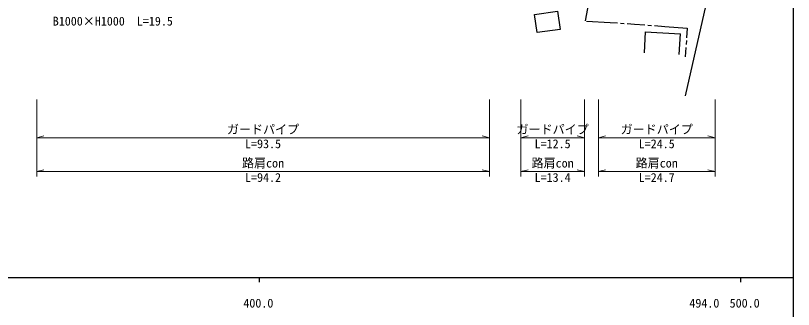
# Model space of a CAD drawing. Units: millimetres, scale not verified. Extents: x 40000 to 680000, y 20000 to 380000.
# Drawn here: x 417406 to 579000, y 198357 to 259428 of the extents above; entities that cross this region are included whole.
import ezdxf
from ezdxf.enums import TextEntityAlignment as Align

# ---------------------------------------------------------------- set-up
doc = ezdxf.new("R2010")
doc.units = ezdxf.units.MM
doc.header["$LTSCALE"] = 1000
for name, color, linetype, lineweight in [('M-BGD', 7, 'Continuous', 25), ('M-BMK-OTRS', 5, 'Continuous', 25), ('M-STR-HTXT', 7, 'Continuous', 13), ('M-TTL-BAND', 7, 'Continuous', 25)]:
    doc.layers.add(name, color=color, linetype=linetype, lineweight=lineweight)
doc.styles.add('ＭＳ ゴシック', font='')
doc.styles.get('ＭＳ ゴシック').set_extended_font_data('MS Gothic')

msp = doc.modelspace()

# ---------------------------------------------------------------- linework, layer by layer
at = {"layer": 'M-BGD'}
for p, q in [((537982, 270722), (535717, 258330)), ((535999, 258278), (540954, 257998)), ((540954, 257998), (542470, 257900)), ((543069, 257861), (543867, 257809)), ((544466, 257770), (545982, 257672)), ((545982, 257672), (548141, 257493)), ((548739, 257444), (549536, 257378)), ((550134, 257329), (552292, 257150)), ((552292, 257150), (556928, 256790)), ((548177, 256019), (547959, 251716)), ((548177, 256019), (555527, 255646)), ((555266, 251345), (555527, 255646)), ((556928, 256790), (556798, 254811)), ((556759, 254213), (556706, 253414)), ((556667, 252816), (556537, 250837))]:
    msp.add_line(p, q, dxfattribs=at)
msp.add_lwpolyline([(525232, 259677), (530011, 260336), (530534, 256548), (525755, 255889)], close=True, dxfattribs=at)
at = {"layer": 'M-BMK-OTRS'}
msp.add_line((556585, 242743), (564270, 276902), dxfattribs=at)
at = {"layer": 'M-STR-HTXT'}
for p, q in [((421803, 226000), (421803, 242000)), ((515827, 226000), (515827, 242000)), ((522361, 226000), (522361, 242000)), ((535587, 226000), (535587, 242000)), ((538484, 226000), (538484, 242000)), ((562709, 226000), (562709, 242000)), ((421803, 234000), (423303, 234400)), ((515827, 234000), (514327, 234400)), ((522361, 234000), (523861, 234400)), ((535587, 234000), (534087, 234400)), ((538484, 234000), (539984, 234400)), ((562709, 234000), (561209, 234400)), ((421803, 234000), (515827, 234000)), ((522361, 234000), (535587, 234000)), ((538484, 234000), (562709, 234000)), ((421803, 227000), (423303, 227400)), ((421803, 227000), (515827, 227000)), ((515827, 227000), (514327, 227400)), ((522361, 227000), (523861, 227400)), ((522361, 227000), (535587, 227000)), ((535587, 227000), (534087, 227400)), ((538484, 227000), (539984, 227400)), ((538484, 227000), (562709, 227000)), ((562709, 227000), (561209, 227400))]:
    msp.add_line(p, q, dxfattribs=at)
at = {"layer": 'M-TTL-BAND'}
for p, q in [((579000, 20000), (579000, 370000)), ((40000, 205000), (579000, 205000)), ((468000, 205000), (468000, 204000)), ((568000, 205000), (568000, 204000))]:
    msp.add_line(p, q, dxfattribs=at)

# ---------------------------------------------------------------- texts
at = {"layer": 'M-STR-HTXT', "style": 'ＭＳ ゴシック'}
msp.add_text('B1000×H1000\u3000L=19.5', height=1833, dxfattribs=at).set_placement((425139, 256801), align=Align.BOTTOM_LEFT)
for s, p in [('ガードパイプ', (468815, 234300)), ('ガードパイプ', (528974, 234300)), ('ガードパイプ', (550597, 234300)), ('路肩con', (468815, 227300)), ('路肩con', (528974, 227300)), ('路肩con', (550597, 227300))]:
    msp.add_text(s, height=1833, dxfattribs=at).set_placement(p, align=Align.BOTTOM_CENTER)
for s, p in [('L=93.5', (468815, 233700)), ('L=12.5', (528974, 233700)), ('L=24.5', (550597, 233700)), ('L=94.2', (468815, 226700)), ('L=13.4', (528974, 226700)), ('L=24.7', (550597, 226700))]:
    msp.add_text(s, height=1833, dxfattribs=at).set_placement(p, align=Align.TOP_CENTER)
at = {"layer": 'M-TTL-BAND', "style": 'ＭＳ ゴシック'}
for s, p in [('400.0', (467844, 198195)), ('494.0', (560493, 198195)), ('500.0', (568865, 198195))]:
    msp.add_text(s, height=1833, dxfattribs=at).set_placement(p, align=Align.BOTTOM_CENTER)

doc.saveas('drawing.dxf')
